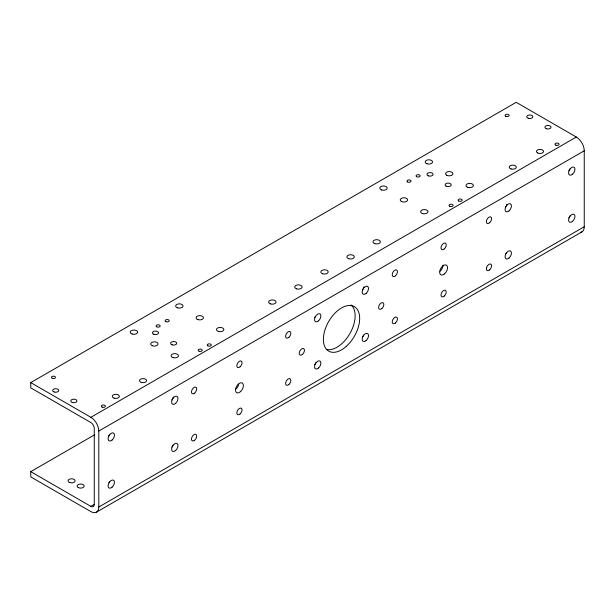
<?xml version="1.0" encoding="UTF-8"?>
<svg xmlns="http://www.w3.org/2000/svg" width="615" height="615" viewBox="0 0 615 615"><rect width="100%" height="100%" fill="white"/><g stroke="black" fill="none" stroke-linecap="round" stroke-linejoin="round"><path stroke-width="0.92" d="M584.25 226.75L98.8 507.021A11.231 6.481 60 0 1 90.866 511.603L30.75 476.902L30.75 471.659L90.866 506.368A4.812 2.775 60 0 0 94.264 504.4L94.264 428.44A4.812 2.775 60 0 0 90.866 422.543L30.75 387.842L30.75 382.599L516.2 102.328L576.309 137.037A11.231 6.481 60 0 1 584.25 150.79L584.25 226.75A11.231 6.481 60 0 1 580.283 232.401M30.75 382.599L90.866 417.308L576.309 137.037M98.8 507.021L98.8 431.061L584.25 150.79M30.75 471.659L94.756 434.705M90.866 506.368L94.187 504.446M96.478 512.164L581.928 231.893M90.866 417.308A11.231 6.481 60 0 1 98.8 431.061M351.088 304.955A25.661 14.814 -60 0 1 350.158 333.107A25.661 14.814 -60 0 1 326.327 349.397M569.99 168.718A4.49 2.591 -60 0 1 568.821 170.732M569.99 215.865A4.49 2.591 -60 0 1 568.821 217.879M506.468 252.534A4.49 2.591 -60 0 1 505.307 254.549M506.791 204.318A4.49 2.591 -60 0 1 506.468 205.387M505.968 206.44A4.49 2.591 -60 0 1 505.307 207.401M109.493 434.582A4.49 2.591 -60 0 1 108.332 436.596M173.33 396.844A4.49 2.591 -60 0 1 171.846 399.919M173.007 445.06A4.49 2.591 -60 0 1 171.846 447.074M109.493 481.73A4.49 2.591 -60 0 1 108.986 482.783M238.743 384.191A5.612 3.244 -60 0 1 235.937 389.057M443.038 265.057A5.612 3.244 -60 0 1 440.094 271.184M315.918 362.55A4.49 2.591 -60 0 1 314.757 364.564M315.418 316.448A4.49 2.591 -60 0 1 314.757 317.409M363.872 286.828A4.49 2.591 -60 0 1 362.396 289.911M363.557 335.044A4.49 2.591 -60 0 1 362.396 337.058M78.159 487.51A3.529 2.037 0 0 0 84.063 486.596A3.529 2.037 0 0 0 79.742 484.097A3.529 2.037 0 0 0 78.159 487.51M69.818 482.591A3.529 2.037 0 0 0 75.115 480.83A3.529 2.037 0 0 0 69.818 479.062A3.529 2.037 0 0 0 69.818 482.591M346.222 346.437A25.661 14.814 -60 0 0 354.355 306.677A25.661 14.814 -60 0 0 323.997 333.599A25.661 14.814 -60 0 0 346.222 346.437M112.099 440.017A4.49 2.591 -60 0 0 113.529 433.06A4.49 2.591 -60 0 0 108.209 437.772A4.49 2.591 -60 0 0 112.099 440.017M112.099 487.172A4.49 2.591 -60 0 0 113.529 480.215A4.49 2.591 -60 0 0 108.209 484.928A4.49 2.591 -60 0 0 112.099 487.172M572.596 174.16A4.49 2.591 -60 0 0 574.018 167.203A4.49 2.591 -60 0 0 568.706 171.908A4.49 2.591 -60 0 0 572.596 174.16M572.596 221.308A4.49 2.591 -60 0 0 574.018 214.351A4.49 2.591 -60 0 0 568.706 219.063A4.49 2.591 -60 0 0 572.596 221.308M175.621 403.348A4.49 2.591 -60 0 0 177.043 396.391A4.49 2.591 -60 0 0 171.731 401.103A4.49 2.591 -60 0 0 175.621 403.348M175.621 450.495A4.49 2.591 -60 0 0 177.043 443.538A4.49 2.591 -60 0 0 171.731 448.25A4.49 2.591 -60 0 0 175.621 450.495M509.082 210.83A4.49 2.591 -60 0 0 510.504 203.873A4.49 2.591 -60 0 0 505.192 208.585A4.49 2.591 -60 0 0 509.082 210.83M509.082 257.977A4.49 2.591 -60 0 0 510.504 251.02A4.49 2.591 -60 0 0 505.192 255.732A4.49 2.591 -60 0 0 509.082 257.977M240.473 391.678A5.612 3.244 -60 0 0 242.256 382.976A5.612 3.244 -60 0 0 235.614 388.865A5.612 3.244 -60 0 0 240.473 391.678M444.637 273.806A5.612 3.244 -60 0 0 446.413 265.111A5.612 3.244 -60 0 0 439.771 271A5.612 3.244 -60 0 0 444.637 273.806M288.896 337.32A3.69 2.129 -60 0 0 290.065 331.6A3.69 2.129 -60 0 0 285.698 335.475A3.69 2.129 -60 0 0 288.896 337.32M288.896 384.467A3.69 2.129 -60 0 0 290.065 378.755A3.69 2.129 -60 0 0 285.698 382.622A3.69 2.129 -60 0 0 288.896 384.467M395.507 275.766A3.69 2.129 -60 0 0 396.683 270.046A3.69 2.129 -60 0 0 392.316 273.921A3.69 2.129 -60 0 0 395.507 275.766M395.507 322.913A3.69 2.129 -60 0 0 396.683 317.194A3.69 2.129 -60 0 0 392.316 321.068A3.69 2.129 -60 0 0 395.507 322.913M302.503 354.348A3.69 2.129 -60 0 0 303.672 348.628A3.69 2.129 -60 0 0 299.313 352.503A3.69 2.129 -60 0 0 302.503 354.348M381.9 308.507A3.69 2.129 -60 0 0 383.068 302.788A3.69 2.129 -60 0 0 378.702 306.662A3.69 2.129 -60 0 0 381.9 308.507M318.532 320.838A4.49 2.591 -60 0 0 319.954 313.881A4.49 2.591 -60 0 0 314.642 318.593A4.49 2.591 -60 0 0 318.532 320.838M366.171 293.34A4.49 2.591 -60 0 0 367.593 286.382A4.49 2.591 -60 0 0 362.281 291.095A4.49 2.591 -60 0 0 366.171 293.34M366.171 340.487A4.49 2.591 -60 0 0 367.593 333.53A4.49 2.591 -60 0 0 362.281 338.242A4.49 2.591 -60 0 0 366.171 340.487M318.532 367.993A4.49 2.591 -60 0 0 319.954 361.036A4.49 2.591 -60 0 0 314.642 365.74A4.49 2.591 -60 0 0 318.532 367.993M489.648 222.722A3.69 2.129 -60 0 0 490.824 217.01A3.69 2.129 -60 0 0 486.457 220.877A3.69 2.129 -60 0 0 489.648 222.722M489.648 269.87A3.69 2.129 -60 0 0 490.824 264.158A3.69 2.129 -60 0 0 486.457 268.025A3.69 2.129 -60 0 0 489.648 269.87M194.371 393.285A3.69 2.129 -60 0 0 196.177 387.458A3.69 2.129 -60 0 0 191.688 390.64A3.69 2.129 -60 0 0 194.371 393.285M194.186 440.555A3.69 2.129 -60 0 0 196.277 434.72A3.69 2.129 -60 0 0 191.765 437.549A3.69 2.129 -60 0 0 194.186 440.555M240.119 366.786A3.69 2.129 -60 0 0 241.288 361.074A3.69 2.129 -60 0 0 236.929 364.941A3.69 2.129 -60 0 0 240.119 366.786M240.119 413.933A3.69 2.129 -60 0 0 241.288 408.222A3.69 2.129 -60 0 0 236.929 412.088A3.69 2.129 -60 0 0 240.119 413.933M444.284 248.914A3.69 2.129 -60 0 0 445.452 243.202A3.69 2.129 -60 0 0 441.086 247.069A3.69 2.129 -60 0 0 444.284 248.914M444.284 296.061A3.69 2.129 -60 0 0 445.452 290.349A3.69 2.129 -60 0 0 441.086 294.216A3.69 2.129 -60 0 0 444.284 296.061M270.492 303.902A3.69 2.129 0 0 0 276.027 302.057A3.69 2.129 0 0 0 270.492 300.212A3.69 2.129 0 0 0 270.492 303.902M296.584 288.842A3.69 2.129 0 0 0 302.119 286.997A3.69 2.129 0 0 0 296.584 285.152A3.69 2.129 0 0 0 296.584 288.842M322.667 273.775A3.69 2.129 0 0 0 328.202 271.93A3.69 2.129 0 0 0 322.667 270.093A3.69 2.129 0 0 0 322.667 273.775M348.759 258.715A3.69 2.129 0 0 0 354.286 256.87A3.69 2.129 0 0 0 348.759 255.025A3.69 2.129 0 0 0 348.759 258.715M374.843 243.655A3.69 2.129 0 0 0 380.378 241.81A3.69 2.129 0 0 0 374.843 239.965A3.69 2.129 0 0 0 374.843 243.655M528.285 118.265A3.044 1.76 0 0 0 532.851 116.735A3.044 1.76 0 0 0 528.285 115.213A3.044 1.76 0 0 0 528.285 118.265M546.428 128.735A3.044 1.76 0 0 0 551.002 127.213A3.044 1.76 0 0 0 546.428 125.691A3.044 1.76 0 0 0 546.428 128.735M54.182 391.986A3.044 1.76 0 0 0 58.748 390.456A3.044 1.76 0 0 0 54.182 388.934A3.044 1.76 0 0 0 54.182 391.986M72.324 402.464A3.044 1.76 0 0 0 76.898 400.934A3.044 1.76 0 0 0 72.324 399.412A3.044 1.76 0 0 0 72.324 402.464M505.684 116.258A2.037 1.176 0 0 0 509.089 115.735A2.037 1.176 0 0 0 506.599 114.29A2.037 1.176 0 0 0 505.684 116.258M555.899 145.217A2.037 1.176 0 0 0 559.058 144.317A2.037 1.176 0 0 0 556.121 143.187A2.037 1.176 0 0 0 555.899 145.217M102.321 407.191A2.037 1.176 0 0 0 105.38 406.177A2.037 1.176 0 0 0 102.321 405.154A2.037 1.176 0 0 0 102.321 407.191M52.413 378.379A2.037 1.176 0 0 0 55.473 377.364A2.037 1.176 0 0 0 52.413 376.342A2.037 1.176 0 0 0 52.413 378.379M114.052 398.12A3.529 2.037 0 0 0 119.348 396.352A3.529 2.037 0 0 0 114.052 394.592A3.529 2.037 0 0 0 114.052 398.12M141.273 382.399A3.529 2.037 0 0 0 146.57 380.639A3.529 2.037 0 0 0 141.273 378.871A3.529 2.037 0 0 0 141.273 382.399M511.027 168.925A3.529 2.037 0 0 0 516.323 167.157A3.529 2.037 0 0 0 511.027 165.397A3.529 2.037 0 0 0 511.027 168.925M537.518 152.881A3.529 2.037 0 0 0 543.422 151.974A3.529 2.037 0 0 0 539.101 149.476A3.529 2.037 0 0 0 537.518 152.881M132.117 334.022A3.69 2.129 0 0 0 137.652 332.177A3.69 2.129 0 0 0 132.117 330.332A3.69 2.129 0 0 0 132.117 334.022M172.953 357.599A3.69 2.129 0 0 0 178.488 355.754A3.69 2.129 0 0 0 172.953 353.909A3.69 2.129 0 0 0 172.953 357.599M152.535 345.807A3.69 2.129 0 0 0 158.07 343.97A3.69 2.129 0 0 0 152.535 342.125A3.69 2.129 0 0 0 152.535 345.807M446.667 175.214A3.69 2.129 0 0 0 452.84 174.26A3.69 2.129 0 0 0 448.32 171.654A3.69 2.129 0 0 0 446.667 175.214M467.846 187.337A3.69 2.129 0 0 0 473.381 185.492A3.69 2.129 0 0 0 467.846 183.654A3.69 2.129 0 0 0 467.846 187.337M427.018 163.767A3.69 2.129 0 0 0 432.553 161.922A3.69 2.129 0 0 0 427.018 160.077A3.69 2.129 0 0 0 427.018 163.767M156.679 326.788A2.037 1.176 0 0 0 160.092 326.265A2.037 1.176 0 0 0 157.594 324.82A2.037 1.176 0 0 0 156.679 326.788M165.758 321.553A2.037 1.176 0 0 0 169.163 321.022A2.037 1.176 0 0 0 166.673 319.585A2.037 1.176 0 0 0 165.758 321.553M207.839 345.845A2.037 1.176 0 0 0 211.245 345.315A2.037 1.176 0 0 0 208.746 343.877A2.037 1.176 0 0 0 207.839 345.845M199.183 351.273A2.037 1.176 0 0 0 202.243 350.25A2.037 1.176 0 0 0 199.183 349.235A2.037 1.176 0 0 0 199.183 351.273M407.576 181.94A2.037 1.176 0 0 0 410.981 181.41A2.037 1.176 0 0 0 408.483 179.972A2.037 1.176 0 0 0 407.576 181.94M416.647 176.697A2.037 1.176 0 0 0 420.053 176.174A2.037 1.176 0 0 0 417.562 174.737A2.037 1.176 0 0 0 416.647 176.697M458.729 200.997A2.037 1.176 0 0 0 462.134 200.467A2.037 1.176 0 0 0 459.636 199.029A2.037 1.176 0 0 0 458.729 200.997M449.65 206.233A2.037 1.176 0 0 0 453.063 205.71A2.037 1.176 0 0 0 450.564 204.265A2.037 1.176 0 0 0 449.65 206.233M153.442 334.122A3.044 1.76 0 0 0 158.486 333.222A3.044 1.76 0 0 0 154.611 331.154A3.044 1.76 0 0 0 153.442 334.122M172.138 344.838A3.044 1.76 0 0 0 176.713 343.308A3.044 1.76 0 0 0 172.138 341.786A3.044 1.76 0 0 0 172.138 344.838M428.471 175.89A3.044 1.76 0 0 0 433.045 174.36A3.044 1.76 0 0 0 428.471 172.838A3.044 1.76 0 0 0 428.471 175.89M446.183 186.184A3.044 1.76 0 0 0 451.141 185.146A3.044 1.76 0 0 0 447.105 183.185A3.044 1.76 0 0 0 446.183 186.184M177.489 307.831A3.69 2.129 0 0 0 183.024 305.986A3.69 2.129 0 0 0 177.489 304.141A3.69 2.129 0 0 0 177.489 307.831M197.907 319.615A3.69 2.129 0 0 0 203.442 317.771A3.69 2.129 0 0 0 197.907 315.925A3.69 2.129 0 0 0 197.907 319.615M218.317 331.4A3.69 2.129 0 0 0 223.852 329.563A3.69 2.129 0 0 0 218.317 327.718A3.69 2.129 0 0 0 218.317 331.4M422.482 213.536A3.69 2.129 0 0 0 428.017 211.691A3.69 2.129 0 0 0 422.482 209.846A3.69 2.129 0 0 0 422.482 213.536M401.303 201.405A3.69 2.129 0 0 0 407.476 200.452A3.69 2.129 0 0 0 402.956 197.846A3.69 2.129 0 0 0 401.303 201.405M381.646 189.958A3.69 2.129 0 0 0 387.181 188.113A3.69 2.129 0 0 0 381.646 186.268A3.69 2.129 0 0 0 381.646 189.958"/></g></svg>
